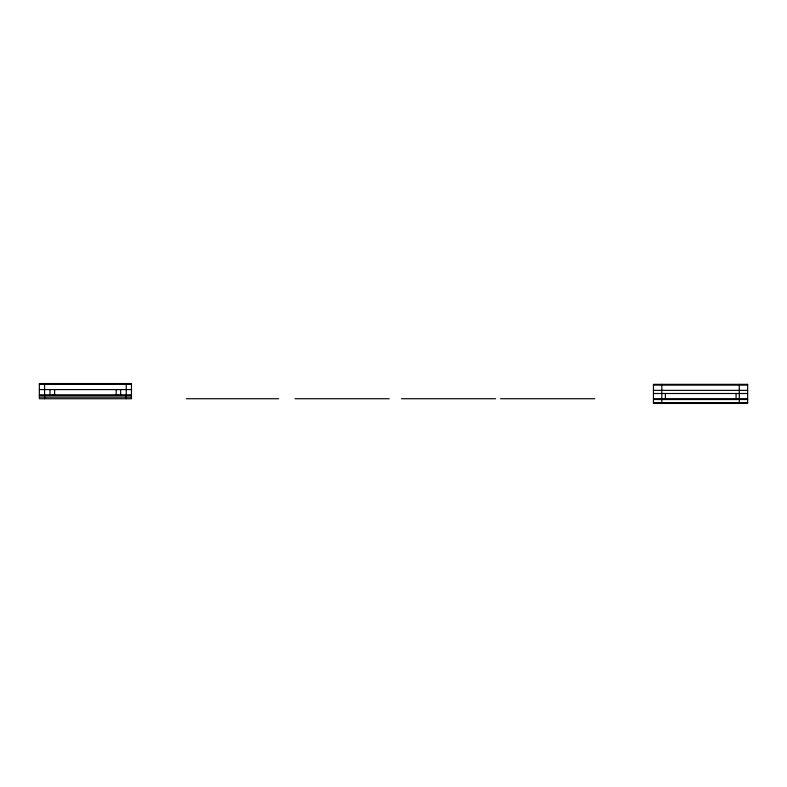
<?xml version="1.0" encoding="UTF-8"?>
<svg xmlns="http://www.w3.org/2000/svg" width="787" height="787" viewBox="0 0 787 787"><rect width="100%" height="100%" fill="white"/><g stroke="black" fill="none" stroke-linecap="round" stroke-linejoin="round"><path stroke-width="1.18" d="M39.35 384.341L131.468 384.341M653.456 385.128L747.63 385.128M39.35 389.575L131.468 389.575M653.456 390.362L747.63 390.362M653.456 393.5L747.63 393.5M39.35 394.808L131.478 394.808M39.36 395.595L131.478 395.595M39.36 397.16L131.478 397.16M186.381 398.734L278.647 398.734M295.046 398.734L389.221 398.734M401.449 398.734L495.623 398.734M500.581 398.734L594.775 398.734M653.456 398.734L747.63 398.734M653.456 399.521L747.63 399.521M653.456 402.659L747.63 402.659M739.278 384.341L739.278 403.446M736.061 393.5L736.061 398.734M665.389 393.5L665.389 398.734M661.818 384.341L661.818 403.446M126.235 383.554L126.245 398.734M120.647 389.575L120.647 394.808M117.814 394.808L117.814 395.595M116.201 389.575L116.201 394.808M54.628 389.575L54.628 394.808M53.014 394.808L53.014 395.595M49.984 389.575L49.984 394.808M44.584 383.554L44.593 398.734M131.468 383.554L39.35 383.554L39.36 398.734L131.478 398.734L131.468 383.554M747.63 384.341L653.456 384.341L653.436 403.446L747.63 403.446L747.65 384.341"/></g></svg>
